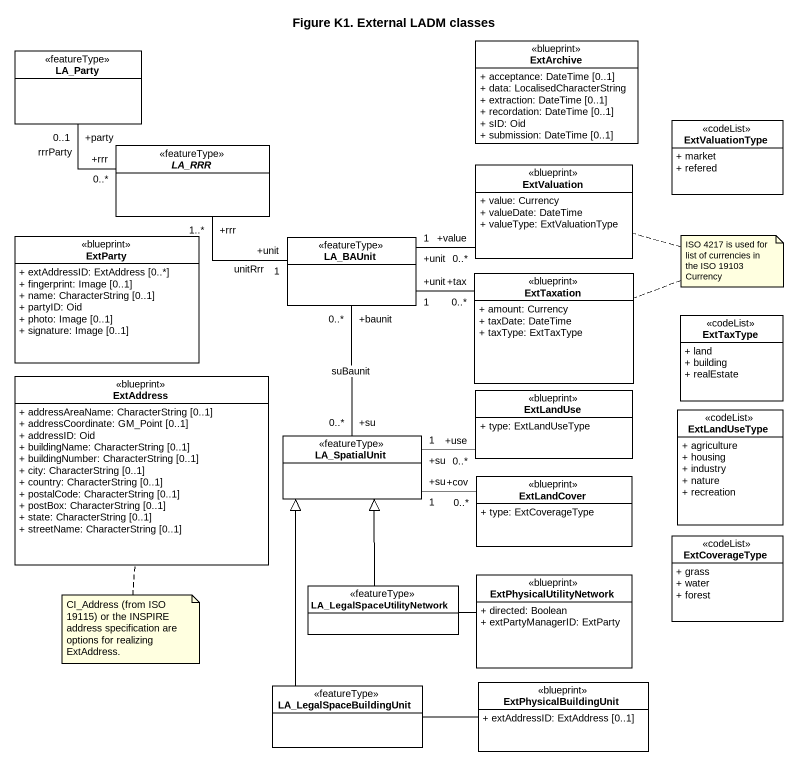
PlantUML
@startuml
title Figure K1. External LADM classes
hide circle
hide empty members
skinparam classAttributeIconSize 0
class LA_Party <<featureType>> #FFFFFF
class ExtArchive <<blueprint>> #FFFFFF {
  + acceptance: DateTime [0..1]
  + data: LocalisedCharacterString
  + extraction: DateTime [0..1]
  + recordation: DateTime [0..1]
  + sID: Oid
  + submission: DateTime [0..1]
}
class ExtValuationType <<codeList>> #FFFFFF {
  + market
  + refered
}
abstract class LA_RRR <<featureType>> #FFFFFF
class ExtValuation <<blueprint>> #FFFFFF {
  + value: Currency
  + valueDate: DateTime
  + valueType: ExtValuationType
}
class ExtParty <<blueprint>> #FFFFFF {
  + extAddressID: ExtAddress [0..*]
  + fingerprint: Image [0..1]
  + name: CharacterString [0..1]
  + partyID: Oid
  + photo: Image [0..1]
  + signature: Image [0..1]
}
class LA_BAUnit <<featureType>> #FFFFFF
class ExtTaxation <<blueprint>> #FFFFFF {
  + amount: Currency
  + taxDate: DateTime
  + taxType: ExtTaxType
}
class ExtTaxType <<codeList>> #FFFFFF {
  + land
  + building
  + realEstate
}
class ExtAddress <<blueprint>> #FFFFFF {
  + addressAreaName: CharacterString [0..1]
  + addressCoordinate: GM_Point [0..1]
  + addressID: Oid
  + buildingName: CharacterString [0..1]
  + buildingNumber: CharacterString [0..1]
  + city: CharacterString [0..1]
  + country: CharacterString [0..1]
  + postalCode: CharacterString [0..1]
  + postBox: CharacterString [0..1]
  + state: CharacterString [0..1]
  + streetName: CharacterString [0..1]
}
class ExtLandUse <<blueprint>> #FFFFFF {
  + type: ExtLandUseType
}
class LA_SpatialUnit <<featureType>> #FFFFFF
class ExtLandUseType <<codeList>> #FFFFFF {
  + agriculture
  + housing
  + industry
  + nature
  + recreation
}
class ExtLandCover <<blueprint>> #FFFFFF {
  + type: ExtCoverageType
}
class ExtCoverageType <<codeList>> #FFFFFF {
  + grass
  + water
  + forest
}
class LA_LegalSpaceUtilityNetwork <<featureType>> #FFFFFF
class ExtPhysicalUtilityNetwork <<blueprint>> #FFFFFF {
  + directed: Boolean
  + extPartyManagerID: ExtParty
}
class LA_LegalSpaceBuildingUnit <<featureType>> #FFFFFF
class ExtPhysicalBuildingUnit <<blueprint>> #FFFFFF {
  + extAddressID: ExtAddress [0..1]
}
LA_Party "+party\n0..1" -- "+rrr\n0..*" LA_RRR : rrrParty
LA_RRR "+rrr\n1..*" -right- "+unit\n1" LA_BAUnit : unitRrr
ExtValuation "+value\n0..*" -left- "+unit\n1" LA_BAUnit
ExtTaxation "+tax\n0..*" -left- "+unit\n1" LA_BAUnit
ExtLandUse "+use\n0..*" -left- "+su\n1" LA_SpatialUnit
LA_SpatialUnit "+su\n0..*" -up- "+baunit\n0..*" LA_BAUnit : suBaunit
ExtLandCover "+cov\n0..*" -left- "+su\n1" LA_SpatialUnit
LA_LegalSpaceUtilityNetwork -up-|> LA_SpatialUnit
ExtPhysicalUtilityNetwork -left- LA_LegalSpaceUtilityNetwork
LA_LegalSpaceBuildingUnit -up-|> LA_SpatialUnit
LA_LegalSpaceBuildingUnit -right- ExtPhysicalBuildingUnit
note as N1
  ISO 4217 is used for list of currencies in the ISO 19103 Currency
end note
N1 .. ExtValuation
N1 .. ExtTaxation
note bottom of ExtAddress : CI_Address (from ISO 19115) or the INSPIRE address specification are options for realizing ExtAddress.
@enduml
